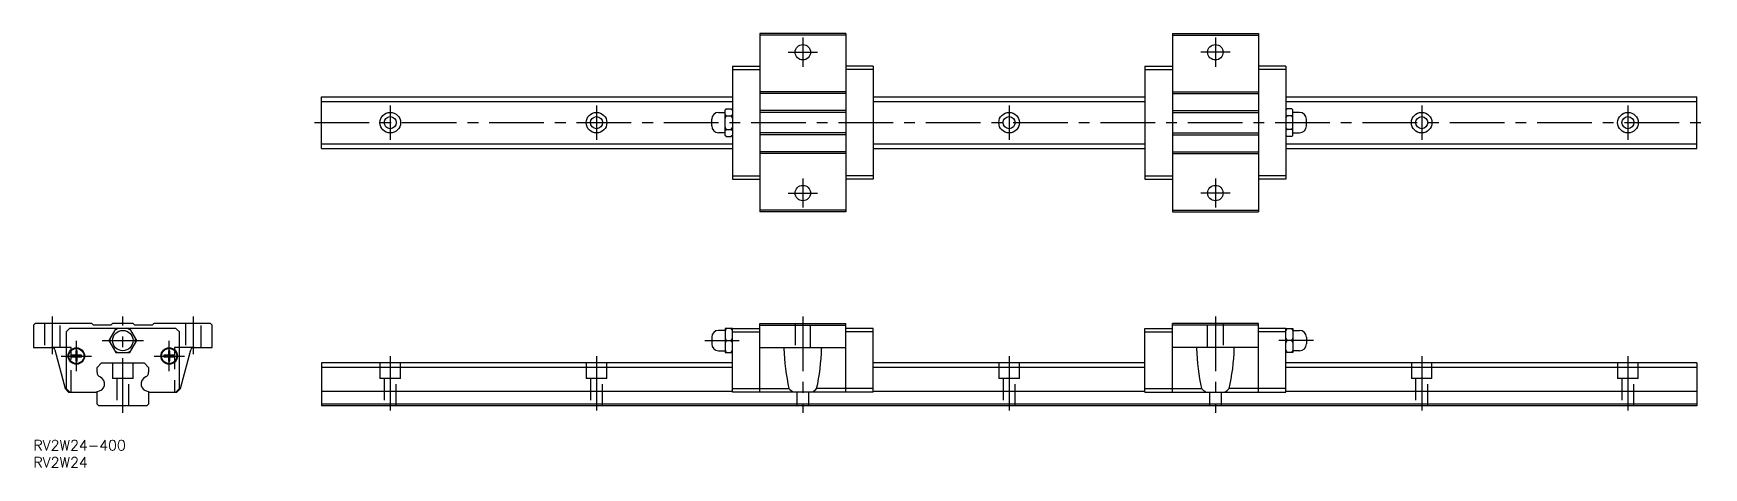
# Model space of a CAD drawing. Extents: x 0 to 486, y -8 to 118.
import ezdxf

# ---------------------------------------------------------------- set-up
doc = ezdxf.new("R2010")
doc.units = 0
doc.header["$LTSCALE"] = 0.5
doc.linetypes.add('CENTER', pattern=[50.8, 31.75, -6.35, 6.35, -6.35])
doc.linetypes.add('DASHED', pattern=[19.05, 12.7, -6.35])
for name, color, linetype in [('MSM_CENTER', 1, 'CENTER'), ('MSM_CONTINUOUS', 7, 'CONTINUOUS'), ('MSM_DASHED', 4, 'DASHED'), ('MSM_PART_NUMBER', 7, 'CONTINUOUS')]:
    doc.layers.add(name, color=color, linetype=linetype)
doc.styles.get("Standard").update_dxf_attribs({"font": 'txt.shx', "height": 2, "bigfont": 'bigfont.shx'})

# ---------------------------------------------------------------- blocks, each defined once
blk = doc.blocks.new('*U49')
at = {"layer": 'MSM_PART_NUMBER'}
blk.add_text('RV2W24-400', height=3, dxfattribs=at).set_placement((0, -3))
blk = doc.blocks.new('*U50')
at = {"layer": 'MSM_PART_NUMBER'}
blk.add_text('RV2W24', height=3, dxfattribs=at).set_placement((0, -8))

msp = doc.modelspace()

# ---------------------------------------------------------------- linework, layer by layer
at = {"layer": 'MSM_CENTER'}
for p, q in [((223.79, 117.2), (223.79, 108.7)), ((343.79, 117.2), (343.79, 108.7)), ((219.54, 112.95), (228.04, 112.95)), ((348.04, 112.95), (339.54, 112.95)), ((103.79, 97.45), (103.79, 87.45)), ((163.79, 97.45), (163.79, 87.45)), ((283.79, 97.45), (283.79, 87.45)), ((403.79, 97.45), (403.79, 87.45)), ((463.79, 97.45), (463.79, 87.45)), ((81.79, 92.45), (485.79, 92.45)), ((223.79, 76.2), (223.79, 67.7)), ((343.79, 76.2), (343.79, 67.7)), ((219.54, 71.95), (228.04, 71.95)), ((348.04, 71.95), (339.54, 71.95)), ((5.5, 36), (5.5, 25)), ((26, 8), (26, 36)), ((46.5, 36), (46.5, 25)), ((223.79, 36), (223.79, 8)), ((343.79, 36), (343.79, 8)), ((8.1, 24.5), (16.9, 24.5)), ((12.5, 20.1), (12.5, 28.9)), ((19.96, 29), (32.04, 29)), ((35.1, 24.5), (43.9, 24.5)), ((39.5, 20.1), (39.5, 28.9)), ((103.79, 24.5), (103.79, 8)), ((163.79, 24.5), (163.79, 8)), ((195.29, 29), (205.29, 29)), ((283.79, 24.5), (283.79, 8)), ((372.29, 29), (362.29, 29)), ((403.79, 24.5), (403.79, 8)), ((463.79, 24.5), (463.79, 8))]:
    msp.add_line(p, q, dxfattribs=at)
at = {"layer": 'MSM_CONTINUOUS'}
for p, q in [((236.29, 118.45), (211.29, 118.45)), ((211.29, 118.45), (211.29, 66.45)), ((236.29, 117.95), (211.29, 117.95)), ((236.29, 118.45), (236.29, 66.45)), ((331.29, 118.45), (356.29, 118.45)), ((331.29, 118.45), (331.29, 66.45)), ((331.29, 117.95), (356.29, 117.95)), ((356.29, 118.45), (356.29, 66.45)), ((203.29, 108.9), (203.29, 76)), ((203.29, 108.9), (211.29, 108.9)), ((203.29, 107.91), (211.29, 107.91)), ((244.29, 108.9), (236.29, 108.9)), ((244.29, 107.91), (236.29, 107.91)), ((244.29, 108.9), (244.29, 76)), ((323.29, 108.9), (331.29, 108.9)), ((323.29, 108.9), (323.29, 76)), ((323.29, 107.91), (331.29, 107.91)), ((364.29, 108.9), (356.29, 108.9)), ((364.29, 107.91), (356.29, 107.91)), ((364.29, 108.9), (364.29, 76)), ((83.79, 99.95), (203.29, 99.95)), ((83.79, 84.95), (83.79, 99.95)), ((83.79, 98.64), (203.29, 98.64)), ((236.29, 101.45), (211.29, 101.45)), ((236.29, 100.95), (211.29, 100.95)), ((244.29, 99.95), (323.29, 99.95)), ((244.29, 98.64), (323.29, 98.64)), ((331.29, 101.45), (356.29, 101.45)), ((331.29, 100.95), (356.29, 100.95)), ((364.29, 99.95), (483.79, 99.95)), ((364.29, 98.64), (483.79, 98.64)), ((483.79, 84.95), (483.79, 99.95)), ((197.29, 91.48), (197.29, 93.42)), ((199.29, 95.42), (201.22, 95.42)), ((201.22, 96.19), (201.51, 96.49)), ((201.22, 88.71), (201.22, 96.19)), ((201.51, 96.49), (202.97, 96.49)), ((201.51, 94.47), (202.97, 94.47)), ((202.97, 96.49), (203.29, 96.17)), ((236.29, 95.95), (211.29, 95.95)), ((236.29, 95.45), (211.29, 95.45)), ((331.29, 95.95), (356.29, 95.95)), ((331.29, 95.45), (356.29, 95.45)), ((364.6, 96.49), (364.29, 96.17)), ((366.06, 96.49), (364.6, 96.49)), ((366.06, 94.47), (364.6, 94.47)), ((366.36, 96.19), (366.06, 96.49)), ((366.36, 88.71), (366.36, 96.19)), ((368.29, 95.42), (366.36, 95.42)), ((370.29, 91.48), (370.29, 93.42)), ((201.22, 89.48), (199.29, 89.48)), ((201.51, 88.41), (201.22, 88.71)), ((201.51, 90.43), (202.97, 90.43)), ((201.51, 88.41), (202.97, 88.41)), ((203.29, 88.73), (202.97, 88.41)), ((236.29, 89.45), (211.29, 89.45)), ((236.29, 88.95), (211.29, 88.95)), ((331.29, 89.45), (356.29, 89.45)), ((331.29, 88.95), (356.29, 88.95)), ((364.29, 88.73), (364.6, 88.41)), ((366.06, 90.43), (364.6, 90.43)), ((366.06, 88.41), (364.6, 88.41)), ((366.06, 88.41), (366.36, 88.71)), ((366.36, 89.48), (368.29, 89.48)), ((83.79, 86.26), (203.29, 86.26)), ((83.79, 84.95), (203.29, 84.95)), ((236.29, 83.95), (211.29, 83.95)), ((236.29, 83.45), (211.29, 83.45)), ((244.29, 86.26), (323.29, 86.26)), ((244.29, 84.95), (323.29, 84.95)), ((331.29, 83.95), (356.29, 83.95)), ((331.29, 83.45), (356.29, 83.45)), ((364.29, 86.26), (483.79, 86.26)), ((364.29, 84.95), (483.79, 84.95)), ((203.29, 76.99), (211.29, 76.99)), ((203.29, 76), (211.29, 76)), ((244.29, 76.99), (236.29, 76.99)), ((244.29, 76), (236.29, 76)), ((323.29, 76.99), (331.29, 76.99)), ((323.29, 76), (331.29, 76)), ((364.29, 76.99), (356.29, 76.99)), ((364.29, 76), (356.29, 76)), ((236.29, 66.95), (211.29, 66.95)), ((236.29, 66.45), (211.29, 66.45)), ((331.29, 66.95), (356.29, 66.95)), ((331.29, 66.45), (356.29, 66.45)), ((0, 33.5), (0.5, 34)), ((0, 33.5), (0, 27)), ((17, 34), (0.5, 34)), ((10.54, 32.5), (9.55, 31.51)), ((9.55, 31.51), (9.55, 15)), ((23.97, 32.5), (10.54, 32.5)), ((17.5, 33.5), (17, 34)), ((22.5, 33.5), (17.5, 33.5)), ((23.98, 32.5), (21.96, 29)), ((23, 34), (22.5, 33.5)), ((29, 34), (23, 34)), ((28.02, 32.5), (23.98, 32.5)), ((27.33, 32.5), (24.67, 32.5)), ((30.04, 29), (28.02, 32.5)), ((41.46, 32.5), (28.03, 32.5)), ((29.5, 33.5), (29, 34)), ((34.5, 33.5), (29.5, 33.5)), ((35, 34), (34.5, 33.5)), ((51.5, 34), (35, 34)), ((42.45, 31.51), (41.46, 32.5)), ((42.45, 15), (42.45, 31.51)), ((51.5, 34), (52, 33.5)), ((52, 27), (52, 33.5)), ((197.29, 29.97), (197.29, 28.03)), ((201.22, 31.97), (199.29, 31.97)), ((201.22, 32.5), (201.22, 25.51)), ((203.29, 32.5), (201.22, 32.5)), ((203.29, 14), (203.29, 32.5)), ((203.29, 32.5), (211.29, 32.5)), ((203.29, 31.51), (211.29, 31.51)), ((211.29, 14), (211.29, 34)), ((211.29, 34), (236.29, 34)), ((211.29, 33.5), (236.29, 33.5)), ((236.29, 14), (236.29, 34)), ((244.29, 32.5), (236.29, 32.5)), ((244.29, 31.51), (236.29, 31.51)), ((244.29, 14), (244.29, 32.5)), ((323.29, 14), (323.29, 32.5)), ((323.29, 32.5), (331.29, 32.5)), ((323.29, 31.51), (331.29, 31.51)), ((331.29, 14), (331.29, 34)), ((356.29, 34), (331.29, 34)), ((356.29, 33.5), (331.29, 33.5)), ((356.29, 14), (356.29, 34)), ((364.29, 32.5), (356.29, 32.5)), ((364.29, 31.51), (356.29, 31.51)), ((364.29, 32.5), (366.36, 32.5)), ((364.29, 14), (364.29, 32.5)), ((366.36, 32.5), (366.36, 25.51)), ((366.36, 31.97), (368.29, 31.97)), ((370.29, 29.97), (370.29, 28.03)), ((0, 27), (5.27, 27)), ((6.23, 26.26), (9.25, 15)), ((12.3, 24.7), (10.97, 24.7)), ((10.97, 24.3), (12.3, 24.3)), ((12.3, 26.03), (12.3, 24.7)), ((12.3, 24.3), (12.3, 22.97)), ((12.7, 24.7), (12.7, 26.03)), ((14.03, 24.7), (12.7, 24.7)), ((12.7, 22.97), (12.7, 24.3)), ((12.7, 24.3), (14.03, 24.3)), ((21.96, 29), (23.98, 25.51)), ((23.98, 25.51), (28.02, 25.51)), ((28.02, 25.51), (30.04, 29)), ((39.3, 24.7), (37.97, 24.7)), ((37.97, 24.3), (39.3, 24.3)), ((39.3, 26.03), (39.3, 24.7)), ((39.3, 24.3), (39.3, 22.97)), ((39.7, 24.7), (39.7, 26.03)), ((41.03, 24.7), (39.7, 24.7)), ((39.7, 24.3), (41.03, 24.3)), ((39.7, 22.97), (39.7, 24.3)), ((42.75, 15), (45.77, 26.26)), ((46.73, 27), (52, 27)), ((199.29, 26.03), (201.22, 26.03)), ((201.22, 25.51), (203.29, 25.51)), ((201.51, 29), (202.97, 29)), ((211.29, 27), (236.29, 27)), ((356.29, 27), (331.29, 27)), ((366.36, 25.51), (364.29, 25.51)), ((366.06, 29), (364.6, 29)), ((368.29, 26.03), (366.36, 26.03)), ((18.5, 21.19), (19.81, 22.5)), ((18.5, 19.79), (18.5, 21.19)), ((19.81, 22.5), (32.19, 22.5)), ((32.19, 22.5), (33.5, 21.19)), ((33.5, 21.19), (33.5, 19.79)), ((203.29, 22.5), (83.79, 22.5)), ((83.79, 22.5), (83.79, 10)), ((203.29, 21.19), (83.79, 21.19)), ((323.29, 22.5), (244.29, 22.5)), ((323.29, 21.19), (244.29, 21.19)), ((483.79, 22.5), (364.29, 22.5)), ((483.79, 21.19), (364.29, 21.19)), ((483.79, 22.5), (483.79, 10)), ((9.25, 15), (10.25, 14)), ((9.55, 15), (10.55, 14)), ((41.45, 14), (42.45, 15)), ((41.75, 14), (42.75, 15)), ((203.29, 15), (219.76, 15)), ((244.29, 15), (227.81, 15)), ((323.29, 15), (339.76, 15)), ((364.29, 15), (347.81, 15)), ((10.25, 14), (18.5, 14)), ((18.5, 10.5), (18.5, 14.21)), ((19, 10), (18.5, 10.5)), ((33, 10), (19, 10)), ((33.5, 10.5), (33, 10)), ((33.5, 14.21), (33.5, 10.5)), ((33.5, 14), (41.75, 14)), ((203.29, 14.21), (83.79, 14.21)), ((483.79, 10.5), (83.79, 10.5)), ((483.79, 10), (83.79, 10)), ((244.29, 14), (203.29, 14)), ((323.29, 14.21), (244.29, 14.21)), ((323.29, 14), (364.29, 14)), ((483.79, 14.21), (364.29, 14.21))]:
    msp.add_line(p, q, dxfattribs=at)
for centre, radius in [((223.79, 112.95), 2.25), ((343.79, 112.95), 2.25), ((103.79, 92.45), 3), ((103.79, 92.45), 1.75), ((163.79, 92.45), 3), ((163.79, 92.45), 1.75), ((283.79, 92.45), 3), ((283.79, 92.45), 1.75), ((403.79, 92.45), 3), ((403.79, 92.45), 1.75), ((463.79, 92.45), 3), ((463.79, 92.45), 1.75), ((223.79, 71.95), 2.25), ((343.79, 71.95), 2.25), ((26, 29), 2.97), ((12.5, 24.5), 2.4), ((12.5, 24.5), 2.2), ((39.5, 24.5), 2.4), ((39.5, 24.5), 2.2)]:
    msp.add_circle(centre, radius, dxfattribs=at)
for centre, radius, start, end in [((199.29, 93.42), 2, 90, 180), ((203.44, 94.52), 2.75, 134.5298, 143.9247), ((203.31, 96.32), 2.58, 215.7696, 225.7759), ((207.17, 91.62), 6.34, 153.3138, 160.0373), ((201.21, 94.67), 2.53, 34.8669, 45.852), ((201.1, 96.38), 2.68, 314.4389, 324.8422), ((197.56, 91.73), 6.07, 19.2272, 26.8164), ((366.37, 94.67), 2.53, 134.148, 145.1331), ((366.48, 96.38), 2.68, 215.1578, 225.5611), ((370.02, 91.73), 6.07, 153.1836, 160.7728), ((364.13, 94.52), 2.75, 36.0753, 45.4702), ((364.26, 96.32), 2.58, 314.2241, 324.2304), ((360.4, 91.62), 6.34, 19.9627, 26.6862), ((368.29, 93.42), 2, 0, 90), ((199.29, 91.48), 2, 180, 270), ((207.17, 93.28), 6.34, 199.9627, 206.6862), ((203.31, 88.58), 2.58, 134.2241, 144.2304), ((203.44, 90.37), 2.75, 216.0753, 225.4702), ((197.56, 93.17), 6.07, 333.1836, 340.7728), ((201.1, 88.52), 2.68, 35.1578, 45.5611), ((201.21, 90.23), 2.53, 314.148, 325.1331), ((370.02, 93.17), 6.07, 199.2272, 206.8164), ((366.48, 88.52), 2.68, 134.4389, 144.8422), ((366.37, 90.23), 2.53, 214.8669, 225.852), ((360.4, 93.28), 6.34, 333.3138, 340.0373), ((364.26, 88.58), 2.58, 35.7696, 45.7759), ((364.13, 90.37), 2.75, 314.5298, 323.9247), ((368.29, 91.48), 2, 270, 0), ((26, 29), 3.74, 170.9121, 189.0879), ((26, 29), 3.74, 110.9121, 129.0879), ((26, 29), 3.74, 50.9121, 69.0879), ((26, 29), 3.74, 350.9121, 9.0879), ((199.29, 29.97), 2, 90, 180), ((205.65, 30.07), 4.8, 149.5864, 157.4784), ((205.83, 31.52), 5, 202.6789, 210.2563), ((198.74, 30.02), 4.91, 21.9678, 30.3029), ((198.89, 31.4), 4.74, 329.5489, 338.1804), ((368.84, 30.02), 4.91, 149.6971, 158.0322), ((368.69, 31.4), 4.74, 201.8196, 210.4511), ((361.93, 30.07), 4.8, 22.5216, 30.4136), ((361.75, 31.52), 5, 329.7437, 337.3211), ((368.29, 29.97), 2, 0, 90), ((5.27, 26), 1, 15, 90), ((12.5, 24.5), 1.54, 172.5379, 187.4621), ((12.5, 24.5), 1.54, 82.5379, 97.4621), ((12.5, 24.5), 1.54, 352.5379, 7.4621), ((26, 29), 3.74, 230.9121, 249.0879), ((26, 29), 3.74, 290.9121, 309.0879), ((39.5, 24.5), 1.54, 172.5379, 187.4621), ((39.5, 24.5), 1.54, 82.5379, 97.4621), ((39.5, 24.5), 1.54, 352.5379, 7.4621), ((46.73, 26), 1, 90, 165), ((199.29, 28.03), 2, 180, 270), ((205.83, 26.48), 5, 149.7437, 157.3211), ((205.65, 27.93), 4.8, 202.5216, 210.4136), ((198.89, 26.6), 4.74, 21.8196, 30.4511), ((198.74, 27.98), 4.91, 329.6971, 338.0322), ((218.34, 26.98), 0.0528, 152.4096, 192.2521), ((225.45, 27.39), 7.17, 183.4396, 185.6166), ((280.22, 28.46), 61.93, 181.6314, 192.5512), ((167.36, 28.46), 61.93, 347.4488, 358.3686), ((222.13, 27.39), 7.17, 354.3834, 356.5604), ((229.24, 26.98), 0.0528, 347.7479, 27.5904), ((338.34, 26.98), 0.0528, 152.4096, 192.2521), ((345.45, 27.39), 7.17, 183.4396, 185.6166), ((400.22, 28.46), 61.93, 181.6314, 192.5512), ((287.36, 28.46), 61.93, 347.4488, 358.3686), ((342.13, 27.39), 7.17, 354.3834, 356.5604), ((349.24, 26.98), 0.0528, 347.7479, 27.5904), ((368.69, 26.6), 4.74, 149.5489, 158.1804), ((368.84, 27.98), 4.91, 201.9678, 210.3029), ((361.75, 26.48), 5, 22.6789, 30.2563), ((361.93, 27.93), 4.8, 329.5864, 337.4784), ((368.29, 28.03), 2, 270, 0), ((12.5, 24.5), 1.54, 262.5379, 277.4621), ((20, 19.79), 1.5, 180, 246.0835), ((32, 19.79), 1.5, 293.9165, 0), ((39.5, 24.5), 1.54, 262.5379, 277.4621), ((18.5, 16.41), 2.2, 270, 66.0835), ((33.5, 16.41), 2.2, 113.9165, 270), ((223.79, 18.75), 5.5, 222.9859, 239.6658), ((223.79, 18.75), 5.5, 300.3342, 317.0141), ((343.79, 18.75), 5.5, 222.9859, 239.6658), ((343.79, 18.75), 5.5, 300.3342, 317.0141)]:
    msp.add_arc(centre, radius, start, end, dxfattribs=at)
at = {"layer": 'MSM_DASHED'}
for p, q in [((3.25, 34), (3.25, 27)), ((7.75, 27), (7.75, 34)), ((44.25, 34), (44.25, 27)), ((48.75, 27), (48.75, 34)), ((221.54, 34), (221.54, 27)), ((226.04, 27), (226.04, 34)), ((341.54, 27), (341.54, 34)), ((346.04, 34), (346.04, 27)), ((11, 27), (5.27, 27)), ((11, 14), (11, 27)), ((46.73, 27), (41, 27)), ((41, 27), (41, 14)), ((23, 22.5), (23, 18)), ((29, 18), (29, 22.5)), ((100.79, 22.5), (100.79, 18)), ((106.79, 18), (106.79, 22.5)), ((160.79, 22.5), (160.79, 18)), ((166.79, 18), (166.79, 22.5)), ((280.79, 22.5), (280.79, 18)), ((286.79, 18), (286.79, 22.5)), ((400.79, 22.5), (400.79, 18)), ((406.79, 18), (406.79, 22.5)), ((460.79, 22.5), (460.79, 18)), ((466.79, 18), (466.79, 22.5)), ((29, 18), (23, 18)), ((24.25, 18), (24.25, 10)), ((27.75, 10), (27.75, 18)), ((106.79, 18), (100.79, 18)), ((102.04, 18), (102.04, 10)), ((105.54, 10), (105.54, 18)), ((166.79, 18), (160.79, 18)), ((162.04, 18), (162.04, 10)), ((165.54, 10), (165.54, 18)), ((286.79, 18), (280.79, 18)), ((282.04, 18), (282.04, 10)), ((285.54, 10), (285.54, 18)), ((406.79, 18), (400.79, 18)), ((402.04, 18), (402.04, 10)), ((405.54, 10), (405.54, 18)), ((466.79, 18), (460.79, 18)), ((462.04, 18), (462.04, 10)), ((465.54, 10), (465.54, 18)), ((222.04, 14), (222.04, 10)), ((225.54, 10), (225.54, 14)), ((342.04, 14), (342.04, 10)), ((345.54, 10), (345.54, 14))]:
    msp.add_line(p, q, dxfattribs=at)

# ---------------------------------------------------------------- block references
at = {"layer": 'MSM_CONTINUOUS'}
for name in ['*U49', '*U50']:
    msp.add_blockref(name, (0, 0), dxfattribs=at)

doc.saveas('drawing.dxf')
